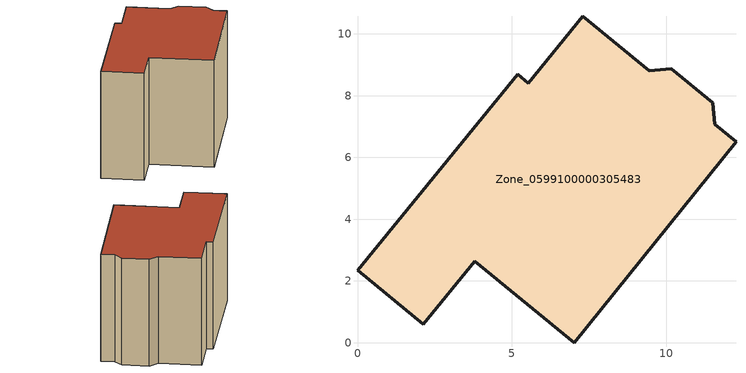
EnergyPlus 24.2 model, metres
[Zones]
Zone_0599100000305483
 floor ground (C_G): 5.53,8.41 7.3,10.57 9.45,8.81 10.16,8.88 11.5,7.77 11.57,7.07 12.26,6.5 7.01,0 3.79,2.64 2.13,0.6 0,2.35 5.19,8.69 z0
 wall outside (C_F): 5.19,8.69 0,2.35 2.13,0.6 3.79,2.64 7.01,0 12.26,6.5 11.57,7.07 11.5,7.77 10.16,8.88 9.45,8.81 7.3,10.57 5.53,8.41 5.19,8.69 z0:7.29
 roof outside (C_R): 3.79,2.64 7.01,0 12.26,6.5 11.57,7.07 11.5,7.77 10.16,8.88 9.45,8.81 7.3,10.57 5.53,8.41 5.19,8.69 0,2.35 2.13,0.6 z7.29
[BUILDING]
Pand.0599100000305483: North Axis=0; Terrain=City; Loads Convergence Tolerance Value=0.04; Temperature Convergence Tolerance Value=0.4; Solar Distribution=FullExterior; Maximum Number of Warmup Days=25; Minimum Number of Warmup Days=1
[Site:Location]
Rotterdam.The.Hague.AP_ZH_NLD Design_Conditions: Latitude=51.96; Longitude=4.45; Time Zone=1; Elevation=-4.5
[SITE:GROUNDTEMPERATURE:BUILDINGSURFACE]
18, 18, 18, 18, 18, 18, 18, 18, 18, 18, 18, 18
[MATERIAL] Thermal Absorptance=0.9; Solar Absorptance=0.7; Visible Absorptance=0.7
Name | Roughness | Thickness | Conductivity | Density | Specific Heat
G.TC.1946 | MediumSmooth | 0.15 | 1 | 540 | 1210
F.TC.1946 | Rough | 0.3 | 0.857143 | 1920 | 840
R.TC.1946 | MediumRough | 0.2 | 0.909091 | 1500 | 1000
[CONSTRUCTION]
C_G: G.TC.1946
C_F: F.TC.1946
C_R: R.TC.1946
[ZONE]
Zone_0599100000305483: Type=1; Multiplier=1; Ceiling Height=Autocalculate; Volume=Autocalculate; Floor Area=autocalculate; Part of Total Floor Area=Yes
[ZONEINFILTRATION:DESIGNFLOWRATE]
Infil_Zone_0599100000305483: Zone or ZoneList or Space or SpaceList=Zone_0599100000305483; Schedule=AlwaysOn; Design Flow Rate Calculation Method=Flow/Area; Flow Rate per Floor Area=0.003; Constant Term Coefficient=1; Temperature Term Coefficient=0; Velocity Term Coefficient=0; Velocity Squared Term Coefficient=0
[HVACTEMPLATE:ZONE:IDEALLOADSAIRSYSTEM]
Zone_0599100000305483: Maximum Heating Supply Air Temperature=50; Minimum Cooling Supply Air Temperature=13; Maximum Heating Supply Air Humidity Ratio=0.0156; Minimum Cooling Supply Air Humidity Ratio=0.0077; Heating Limit=NoLimit; Cooling Limit=NoLimit; Dehumidification Control Type=ConstantSensibleHeatRatio; Cooling Sensible Heat Ratio=0.7; Dehumidification Setpoint=60; Humidification Control Type=None; Humidification Setpoint=30; Outdoor Air Method=None; Outdoor Air Flow Rate per Person=0.00944; Outdoor Air Flow Rate per Zone Floor Area=0; Outdoor Air Flow Rate per Zone=0; Demand Controlled Ventilation Type=None; Outdoor Air Economizer Type=NoEconomizer; Heat Recovery Type=None; Sensible Heat Recovery Effectiveness=0.7; Latent Heat Recovery Effectiveness=0.65
[ZONECONTROL:THERMOSTAT]
ThermostatControl_Zone_0599100000305483: Zone or ZoneList=Zone_0599100000305483; Control Type Schedule=DualSetpointControlType; Control 1=Thermostat_Zone_0599100000305483; Temperature Difference Between Cutout And Setpoint=0
[THERMOSTATSETPOINT:DUALSETPOINT]
Thermostat_Zone_0599100000305483: Heating Setpoint Temperature Schedule=HeatingSetpoint_Zone_0599100000305483; Cooling Setpoint Temperature Schedule=CoolingSetpoint_Zone_0599100000305483
[SCHEDULE:COMPACT]
HeatingSetpoint_Zone_0599100000305483: Through: 12/31, For: AllDays, Until: 24:00, 21
CoolingSetpoint_Zone_0599100000305483: Through: 12/31, For: AllDays, Until: 24:00, 24
DualSetpointControlType: Through: 12/31, For: AllDays, Until: 24:00, 4
AlwaysOn: Through: 12/31, For: AllDays, Until: 24:00, 1
